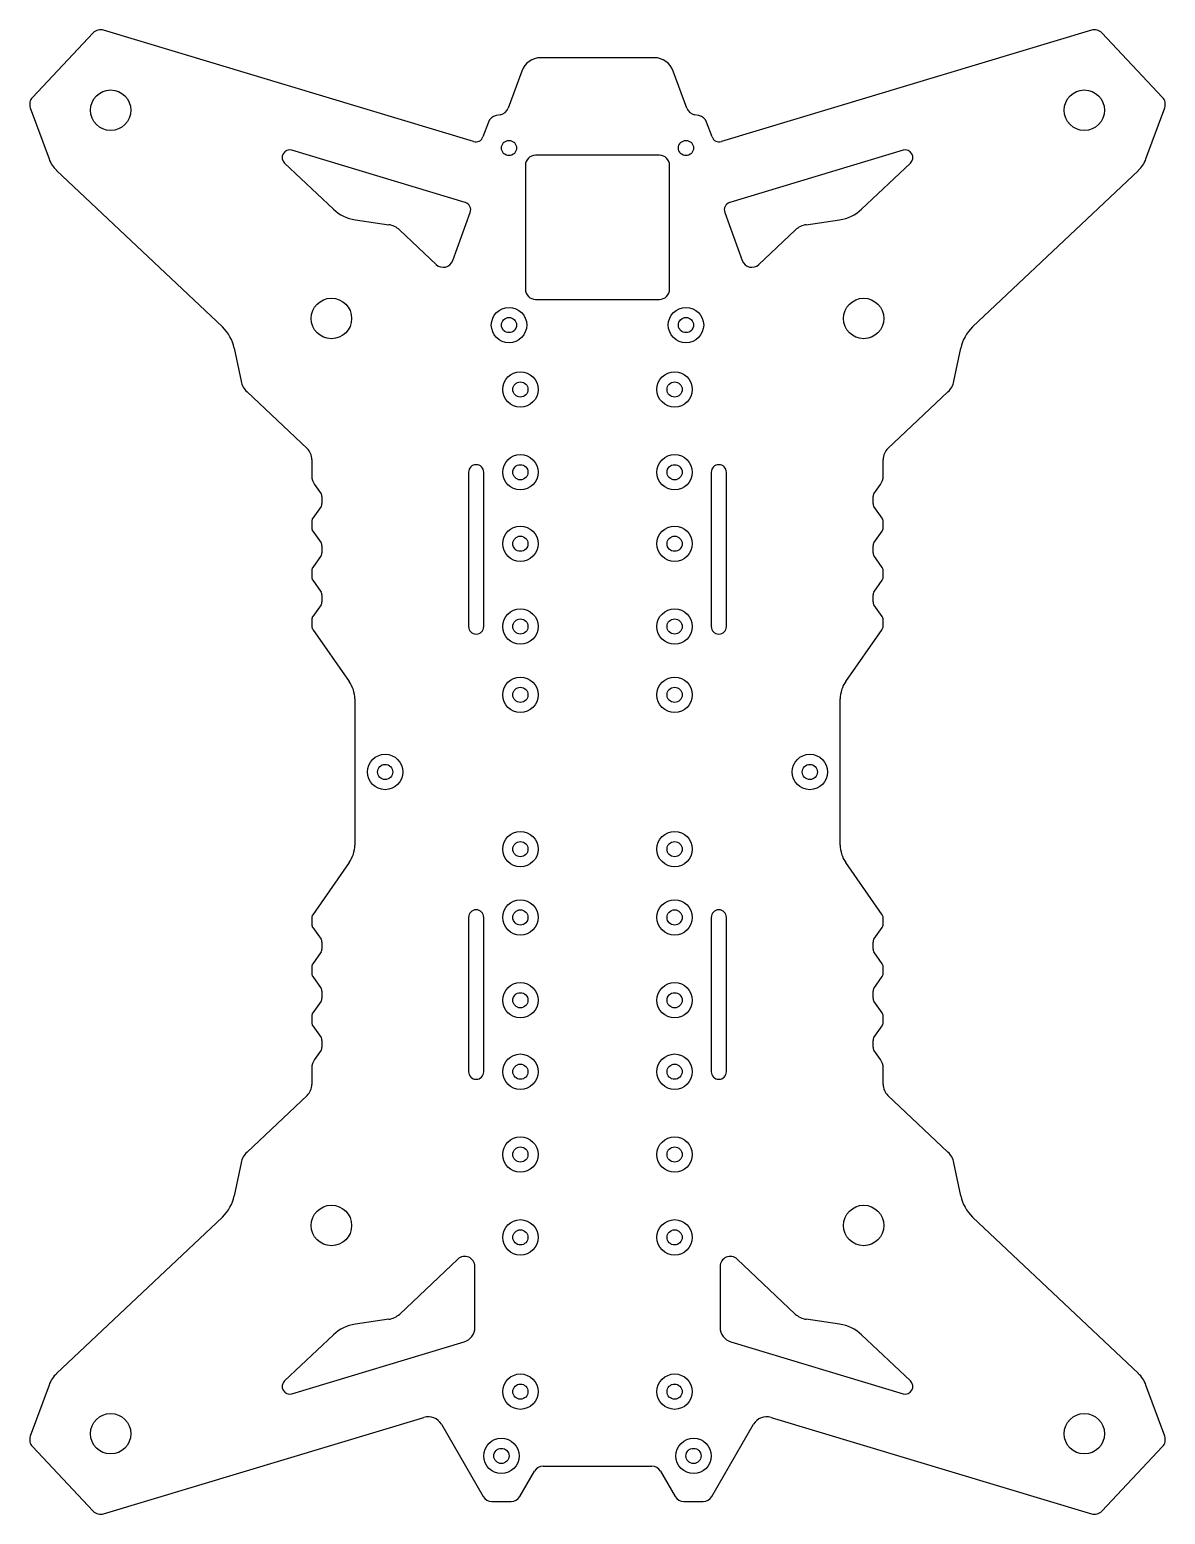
# Model space of a CAD drawing. Header units: millimetres. Extents: x 49 to 274, y 22 to 315.
import ezdxf

# ---------------------------------------------------------------- set-up
doc = ezdxf.new("R2010")
doc.units = ezdxf.units.MM

msp = doc.modelspace()

# ---------------------------------------------------------------- linework, layer by layer
at = {"color": 7, "linetype": 'Continuous', "lineweight": 25}
for p, q in [((61.59, 314.78), (49.56, 302.03)), ((136.81, 293.28), (63.62, 315.33)), ((259, 315.33), (185.81, 293.28)), ((273.06, 302.03), (261.03, 314.78)), ((172.54, 309.87), (150.08, 309.87)), ((146.33, 307.24), (143.65, 299.88)), ((178.98, 299.88), (176.3, 307.24)), ((49.14, 299.97), (52.84, 289.86)), ((269.78, 289.86), (273.48, 299.97)), ((139.73, 297.16), (138.65, 294.2)), ((142.11, 298.59), (141.26, 298.44)), ((181.36, 298.44), (180.51, 298.59)), ((183.97, 294.2), (182.89, 297.16)), ((135.17, 281.24), (100.88, 291.57)), ((173.56, 290.59), (149.06, 290.59)), ((221.74, 291.57), (187.45, 281.24)), ((99.42, 289.04), (109.09, 279.92)), ((147.06, 288.59), (147.06, 264.09)), ((175.56, 264.09), (175.56, 288.59)), ((213.53, 279.92), (223.2, 289.04)), ((54.35, 287.56), (87.13, 256.64)), ((235.49, 256.64), (268.27, 287.56)), ((132.68, 269.76), (136.15, 279.29)), ((186.47, 279.29), (189.94, 269.76)), ((113.42, 277.82), (120.03, 276.86)), ((202.59, 276.86), (209.2, 277.82)), ((122.19, 275.81), (129.43, 268.98)), ((193.19, 268.98), (200.43, 275.81)), ((149.06, 262.09), (173.56, 262.09)), ((89.48, 252.44), (90.83, 245.9)), ((231.79, 245.9), (233.14, 252.44)), ((92, 243.8), (103.87, 232.61)), ((218.75, 232.61), (230.62, 243.8)), ((104.81, 230.43), (104.81, 227.22)), ((217.81, 227.22), (217.81, 230.43)), ((135.81, 227.92), (135.81, 197.42)), ((138.81, 197.42), (138.81, 227.92)), ((183.81, 227.92), (183.81, 197.42)), ((186.81, 197.42), (186.81, 227.92)), ((105.35, 225.5), (106.63, 223.67)), ((106.81, 223.1), (106.81, 221.73)), ((215.81, 221.73), (215.81, 223.1)), ((215.99, 223.67), (217.27, 225.5)), ((106.63, 221.16), (104.99, 218.82)), ((217.63, 218.82), (215.99, 221.16)), ((104.81, 218.24), (104.81, 216.87)), ((217.81, 216.87), (217.81, 218.24)), ((104.99, 216.3), (106.63, 213.96)), ((215.99, 213.96), (217.63, 216.3)), ((106.63, 211.44), (104.99, 209.1)), ((106.81, 213.39), (106.81, 212.02)), ((215.81, 212.02), (215.81, 213.39)), ((217.63, 209.1), (215.99, 211.44)), ((104.81, 208.53), (104.81, 207.16)), ((217.81, 207.16), (217.81, 208.53)), ((104.99, 206.59), (106.63, 204.25)), ((215.99, 204.25), (217.63, 206.59)), ((106.81, 203.67), (106.81, 202.3)), ((215.81, 202.3), (215.81, 203.67)), ((106.63, 201.73), (104.99, 199.39)), ((217.63, 199.39), (215.99, 201.73)), ((104.81, 198.82), (104.81, 197.45)), ((104.99, 196.87), (112.23, 186.54)), ((210.4, 186.54), (217.63, 196.87)), ((217.81, 197.45), (217.81, 198.82)), ((113.31, 183.1), (113.31, 154.23)), ((209.31, 154.23), (209.31, 183.1)), ((112.23, 150.79), (104.99, 140.46)), ((217.63, 140.46), (210.4, 150.79)), ((104.81, 139.89), (104.81, 138.52)), ((104.99, 137.94), (106.63, 135.6)), ((135.81, 139.92), (135.81, 109.42)), ((138.81, 109.42), (138.81, 139.92)), ((183.81, 139.92), (183.81, 109.42)), ((186.81, 109.42), (186.81, 139.92)), ((215.99, 135.6), (217.63, 137.94)), ((217.81, 138.52), (217.81, 139.89)), ((106.81, 135.03), (106.81, 133.66)), ((215.81, 133.66), (215.81, 135.03)), ((106.63, 133.09), (104.99, 130.75)), ((217.63, 130.75), (215.99, 133.09)), ((104.81, 130.17), (104.81, 128.8)), ((217.81, 128.8), (217.81, 130.17)), ((104.99, 128.23), (106.63, 125.89)), ((215.99, 125.89), (217.63, 128.23)), ((106.63, 123.37), (104.99, 121.03)), ((106.81, 125.32), (106.81, 123.95)), ((215.81, 123.95), (215.81, 125.32)), ((217.63, 121.03), (215.99, 123.37)), ((104.81, 120.46), (104.81, 119.09)), ((217.81, 119.09), (217.81, 120.46)), ((104.99, 118.52), (106.63, 116.18)), ((215.99, 116.18), (217.63, 118.52)), ((106.81, 115.6), (106.81, 114.24)), ((215.81, 114.24), (215.81, 115.6)), ((106.63, 113.66), (105.35, 111.84)), ((217.27, 111.84), (215.99, 113.66)), ((104.81, 110.12), (104.81, 106.91)), ((217.81, 106.91), (217.81, 110.12)), ((103.87, 104.73), (92, 93.53)), ((230.62, 93.53), (218.75, 104.73)), ((90.83, 91.43), (89.48, 84.89)), ((233.14, 84.89), (231.79, 91.43)), ((87.13, 80.69), (54.35, 49.77)), ((268.27, 49.77), (235.49, 80.69)), ((133.69, 72.37), (122.19, 61.52)), ((137.06, 58.89), (137.06, 70.91)), ((185.56, 70.91), (185.56, 58.89)), ((200.43, 61.52), (188.93, 72.37)), ((120.03, 60.48), (113.42, 59.51)), ((209.2, 59.51), (202.59, 60.48)), ((109.09, 57.41), (99.42, 48.29)), ((100.88, 45.77), (134.93, 56.02)), ((187.7, 56.02), (221.74, 45.77)), ((223.2, 48.29), (213.53, 57.41)), ((52.84, 47.47), (49.14, 37.36)), ((273.48, 37.36), (269.78, 47.47)), ((63.62, 22.01), (126.98, 41.09)), ((195.64, 41.09), (259, 22.01)), ((130.44, 39.72), (138.68, 25.46)), ((183.94, 25.46), (192.18, 39.72)), ((49.56, 35.3), (61.59, 22.55)), ((261.03, 22.55), (273.06, 35.3)), ((145.94, 25.46), (148.83, 30.46)), ((150.56, 31.46), (172.06, 31.46)), ((173.79, 30.46), (176.68, 25.46)), ((140.41, 24.46), (144.21, 24.46)), ((178.41, 24.46), (182.21, 24.46))]:
    msp.add_line(p, q, dxfattribs=at)
for centre, radius in [((65.03, 299.49), 4), ((257.59, 299.49), 4), ((143.81, 292.02), 1.5), ((178.81, 292.02), 1.5), ((108.68, 258.32), 4), ((213.95, 258.32), 4), ((143.81, 257.02), 3.5), ((143.81, 257.02), 1.5), ((178.81, 257.02), 3.5), ((178.81, 257.02), 1.5), ((146.06, 244.29), 3.5), ((176.56, 244.29), 3.5), ((146.06, 244.29), 1.5), ((176.56, 244.29), 1.5), ((146.06, 227.92), 3.5), ((146.06, 227.92), 1.5), ((176.56, 227.92), 3.5), ((176.56, 227.92), 1.5), ((146.06, 213.79), 3.5), ((176.56, 213.79), 3.5), ((146.06, 213.79), 1.5), ((176.56, 213.79), 1.5), ((146.06, 197.42), 3.5), ((176.56, 197.42), 3.5), ((146.06, 197.42), 1.5), ((176.56, 197.42), 1.5), ((146.06, 183.92), 3.5), ((146.06, 183.92), 1.5), ((176.56, 183.92), 3.5), ((176.56, 183.92), 1.5), ((119.31, 168.67), 3.5), ((203.31, 168.67), 3.5), ((119.31, 168.67), 1.5), ((203.31, 168.67), 1.5), ((146.06, 153.42), 3.5), ((176.56, 153.42), 3.5), ((146.06, 153.42), 1.5), ((176.56, 153.42), 1.5), ((146.06, 139.92), 3.5), ((146.06, 139.92), 1.5), ((176.56, 139.92), 3.5), ((176.56, 139.92), 1.5), ((146.06, 123.54), 3.5), ((176.56, 123.54), 3.5), ((146.06, 123.54), 1.5), ((176.56, 123.54), 1.5), ((146.06, 109.42), 3.5), ((176.56, 109.42), 3.5), ((146.06, 109.42), 1.5), ((176.56, 109.42), 1.5), ((146.06, 93.04), 3.5), ((146.06, 93.04), 1.5), ((176.56, 93.04), 3.5), ((176.56, 93.04), 1.5), ((108.68, 79.02), 4), ((213.95, 79.02), 4), ((146.06, 76.67), 3.5), ((176.56, 76.67), 3.5), ((146.06, 76.67), 1.5), ((176.56, 76.67), 1.5), ((146.06, 46.17), 3.5), ((146.06, 46.17), 1.5), ((176.56, 46.17), 3.5), ((176.56, 46.17), 1.5), ((65.03, 37.85), 4), ((257.59, 37.85), 4), ((142.31, 33.46), 3.5), ((180.31, 33.46), 3.5), ((142.31, 33.46), 1.5), ((180.31, 33.46), 1.5)]:
    msp.add_circle(centre, radius, dxfattribs=at)
for centre, radius, start, end in [((63.04, 313.41), 2, 73.2364, 136.6713), ((259.58, 313.41), 2, 43.3287, 106.7636), ((150.08, 305.87), 4, 90, 160), ((172.54, 305.87), 4, 20, 90), ((51.01, 300.66), 2, 136.6716, 200.1065), ((141.77, 300.56), 2, 280.0001, 340.0002), ((180.86, 300.56), 2, 199.9998, 259.9999), ((271.61, 300.66), 2, 339.8935, 43.3284), ((141.61, 296.47), 2, 99.9999, 159.9998), ((181.01, 296.47), 2, 20.0002, 80.0001), ((137.24, 294.72), 1.5, 253.2365, 339.9997), ((185.38, 294.72), 1.5, 200.0003, 286.7635), ((100.45, 290.13), 1.5, 73.2367, 226.6713), ((149.06, 288.59), 2, 90, 179.9999), ((173.56, 288.59), 2, 0.0001, 90), ((222.17, 290.13), 1.5, 313.3287, 106.7633), ((58.47, 291.93), 6, 200.1065, 226.6715), ((264.15, 291.93), 6, 313.3285, 339.8935), ((114.58, 285.74), 8, 226.6715, 261.6715), ((134.74, 279.8), 1.5, 340.0002, 73.2365), ((187.88, 279.8), 1.5, 106.7635, 199.9998), ((208.04, 285.74), 8, 278.3285, 313.3285), ((119.45, 272.9), 4, 46.6717, 81.6717), ((203.17, 272.9), 4, 98.3283, 133.3283), ((130.8, 270.44), 2, 226.6716, 340.0001), ((191.82, 270.44), 2, 199.9999, 313.3284), ((149.06, 264.09), 2, 179.9999, 270), ((173.56, 264.09), 2, 270, 0.0001), ((81.64, 250.82), 8, 11.6716, 46.6716), ((240.98, 250.82), 8, 133.3284, 168.3284), ((94.75, 246.71), 4, 191.6715, 226.6715), ((227.88, 246.71), 4, 313.3285, 348.3285), ((101.81, 230.43), 3, 0.0001, 46.6716), ((220.81, 230.43), 3, 133.3284, 179.9999), ((137.31, 227.92), 1.5, 0, 180), ((185.31, 227.92), 1.5, 0, 180), ((107.81, 227.22), 3, 180.0001, 215), ((214.81, 227.22), 3, 325, 359.9999), ((105.81, 223.1), 1, 0.0001, 35), ((216.81, 223.1), 1, 145, 179.9999), ((105.81, 221.73), 1, 325, 359.9999), ((216.81, 221.73), 1, 180.0001, 215), ((105.81, 218.24), 1, 145, 179.9999), ((216.81, 218.24), 1, 0.0001, 35), ((105.81, 216.87), 1, 180.0001, 215), ((216.81, 216.87), 1, 325, 359.9999), ((105.81, 213.39), 1, 0.0001, 35), ((105.81, 212.02), 1, 325, 359.9999), ((216.81, 213.39), 1, 145, 179.9999), ((216.81, 212.02), 1, 180.0001, 215), ((105.81, 208.53), 1, 145, 179.9999), ((216.81, 208.53), 1, 0.0001, 35), ((105.81, 207.16), 1, 180.0001, 215), ((216.81, 207.16), 1, 325, 359.9999), ((105.81, 203.67), 1, 359.9998, 35), ((216.81, 203.67), 1, 145, 180.0002), ((105.81, 202.3), 1, 325, 359.9999), ((216.81, 202.3), 1, 180.0001, 215), ((105.81, 198.82), 1, 145, 179.9999), ((105.81, 197.45), 1, 179.9999, 215), ((137.31, 197.42), 1.5, 180, 0), ((185.31, 197.42), 1.5, 180, 0), ((216.81, 198.82), 1, 0.0001, 35), ((216.81, 197.45), 1, 325, 0.0001), ((107.31, 183.1), 6, 360, 35), ((215.31, 183.1), 6, 145, 180), ((107.31, 154.23), 6, 325, 0), ((215.31, 154.23), 6, 180, 215), ((137.31, 139.92), 1.5, 0, 180), ((185.31, 139.92), 1.5, 0, 180), ((105.81, 139.89), 1, 145, 180.0001), ((105.81, 138.52), 1, 180.0001, 215), ((216.81, 139.89), 1, 359.9999, 35), ((216.81, 138.52), 1, 325, 359.9999), ((105.81, 135.03), 1, 0.0001, 35), ((216.81, 135.03), 1, 145, 179.9999), ((105.81, 133.66), 1, 325, 0.0002), ((216.81, 133.66), 1, 179.9998, 215), ((105.81, 130.17), 1, 145, 179.9999), ((216.81, 130.17), 1, 0.0001, 35), ((105.81, 128.8), 1, 180.0001, 215), ((216.81, 128.8), 1, 325, 359.9999), ((105.81, 125.32), 1, 0.0001, 35), ((105.81, 123.95), 1, 325, 359.9999), ((216.81, 125.32), 1, 145, 179.9999), ((216.81, 123.95), 1, 180.0001, 215), ((105.81, 120.46), 1, 145, 179.9999), ((216.81, 120.46), 1, 0.0001, 35), ((105.81, 119.09), 1, 180.0001, 215), ((216.81, 119.09), 1, 325, 359.9999), ((105.81, 115.6), 1, 0.0001, 35), ((216.81, 115.6), 1, 145, 179.9999), ((107.81, 110.12), 3, 145, 179.9999), ((105.81, 114.24), 1, 325, 359.9999), ((216.81, 114.24), 1, 180.0001, 215), ((214.81, 110.12), 3, 0.0001, 35), ((137.31, 109.42), 1.5, 180, 0), ((185.31, 109.42), 1.5, 180, 0), ((101.81, 106.91), 3, 313.3284, 359.9999), ((220.81, 106.91), 3, 180.0001, 226.6716), ((94.75, 90.62), 4, 133.3285, 168.3285), ((227.88, 90.62), 4, 11.6715, 46.6715), ((81.64, 86.51), 8, 313.3284, 348.3284), ((240.98, 86.51), 8, 191.6716, 226.6716), ((135.06, 70.91), 2, 359.9999, 133.3284), ((187.56, 70.91), 2, 46.6716, 180.0001), ((114.58, 51.59), 8, 98.3285, 133.3285), ((119.45, 64.43), 4, 278.3283, 313.3283), ((134.06, 58.89), 3, 286.7634, 360), ((188.56, 58.89), 3, 180, 253.2366), ((203.17, 64.43), 4, 226.6717, 261.6717), ((208.04, 51.59), 8, 46.6715, 81.6715), ((58.47, 45.41), 6, 133.3285, 159.8935), ((100.45, 47.2), 1.5, 133.3287, 286.7633), ((222.17, 47.2), 1.5, 253.2367, 46.6713), ((264.15, 45.41), 6, 20.1065, 46.6715), ((127.85, 38.22), 3, 30.0002, 106.7635), ((194.77, 38.22), 3, 73.2365, 149.9998), ((51.01, 36.67), 2, 159.8935, 223.3284), ((271.61, 36.67), 2, 316.6716, 20.1065), ((150.56, 29.46), 2, 90, 150.0001), ((172.06, 29.46), 2, 29.9999, 90), ((140.41, 26.46), 2, 209.9999, 270), ((144.21, 26.46), 2, 270, 330.0001), ((178.41, 26.46), 2, 209.9999, 270), ((182.21, 26.46), 2, 270, 330.0001), ((63.04, 23.92), 2, 223.3287, 286.7636), ((259.58, 23.92), 2, 253.2364, 316.6713)]:
    msp.add_arc(centre, radius, start, end, dxfattribs=at)

doc.saveas('drawing.dxf')
